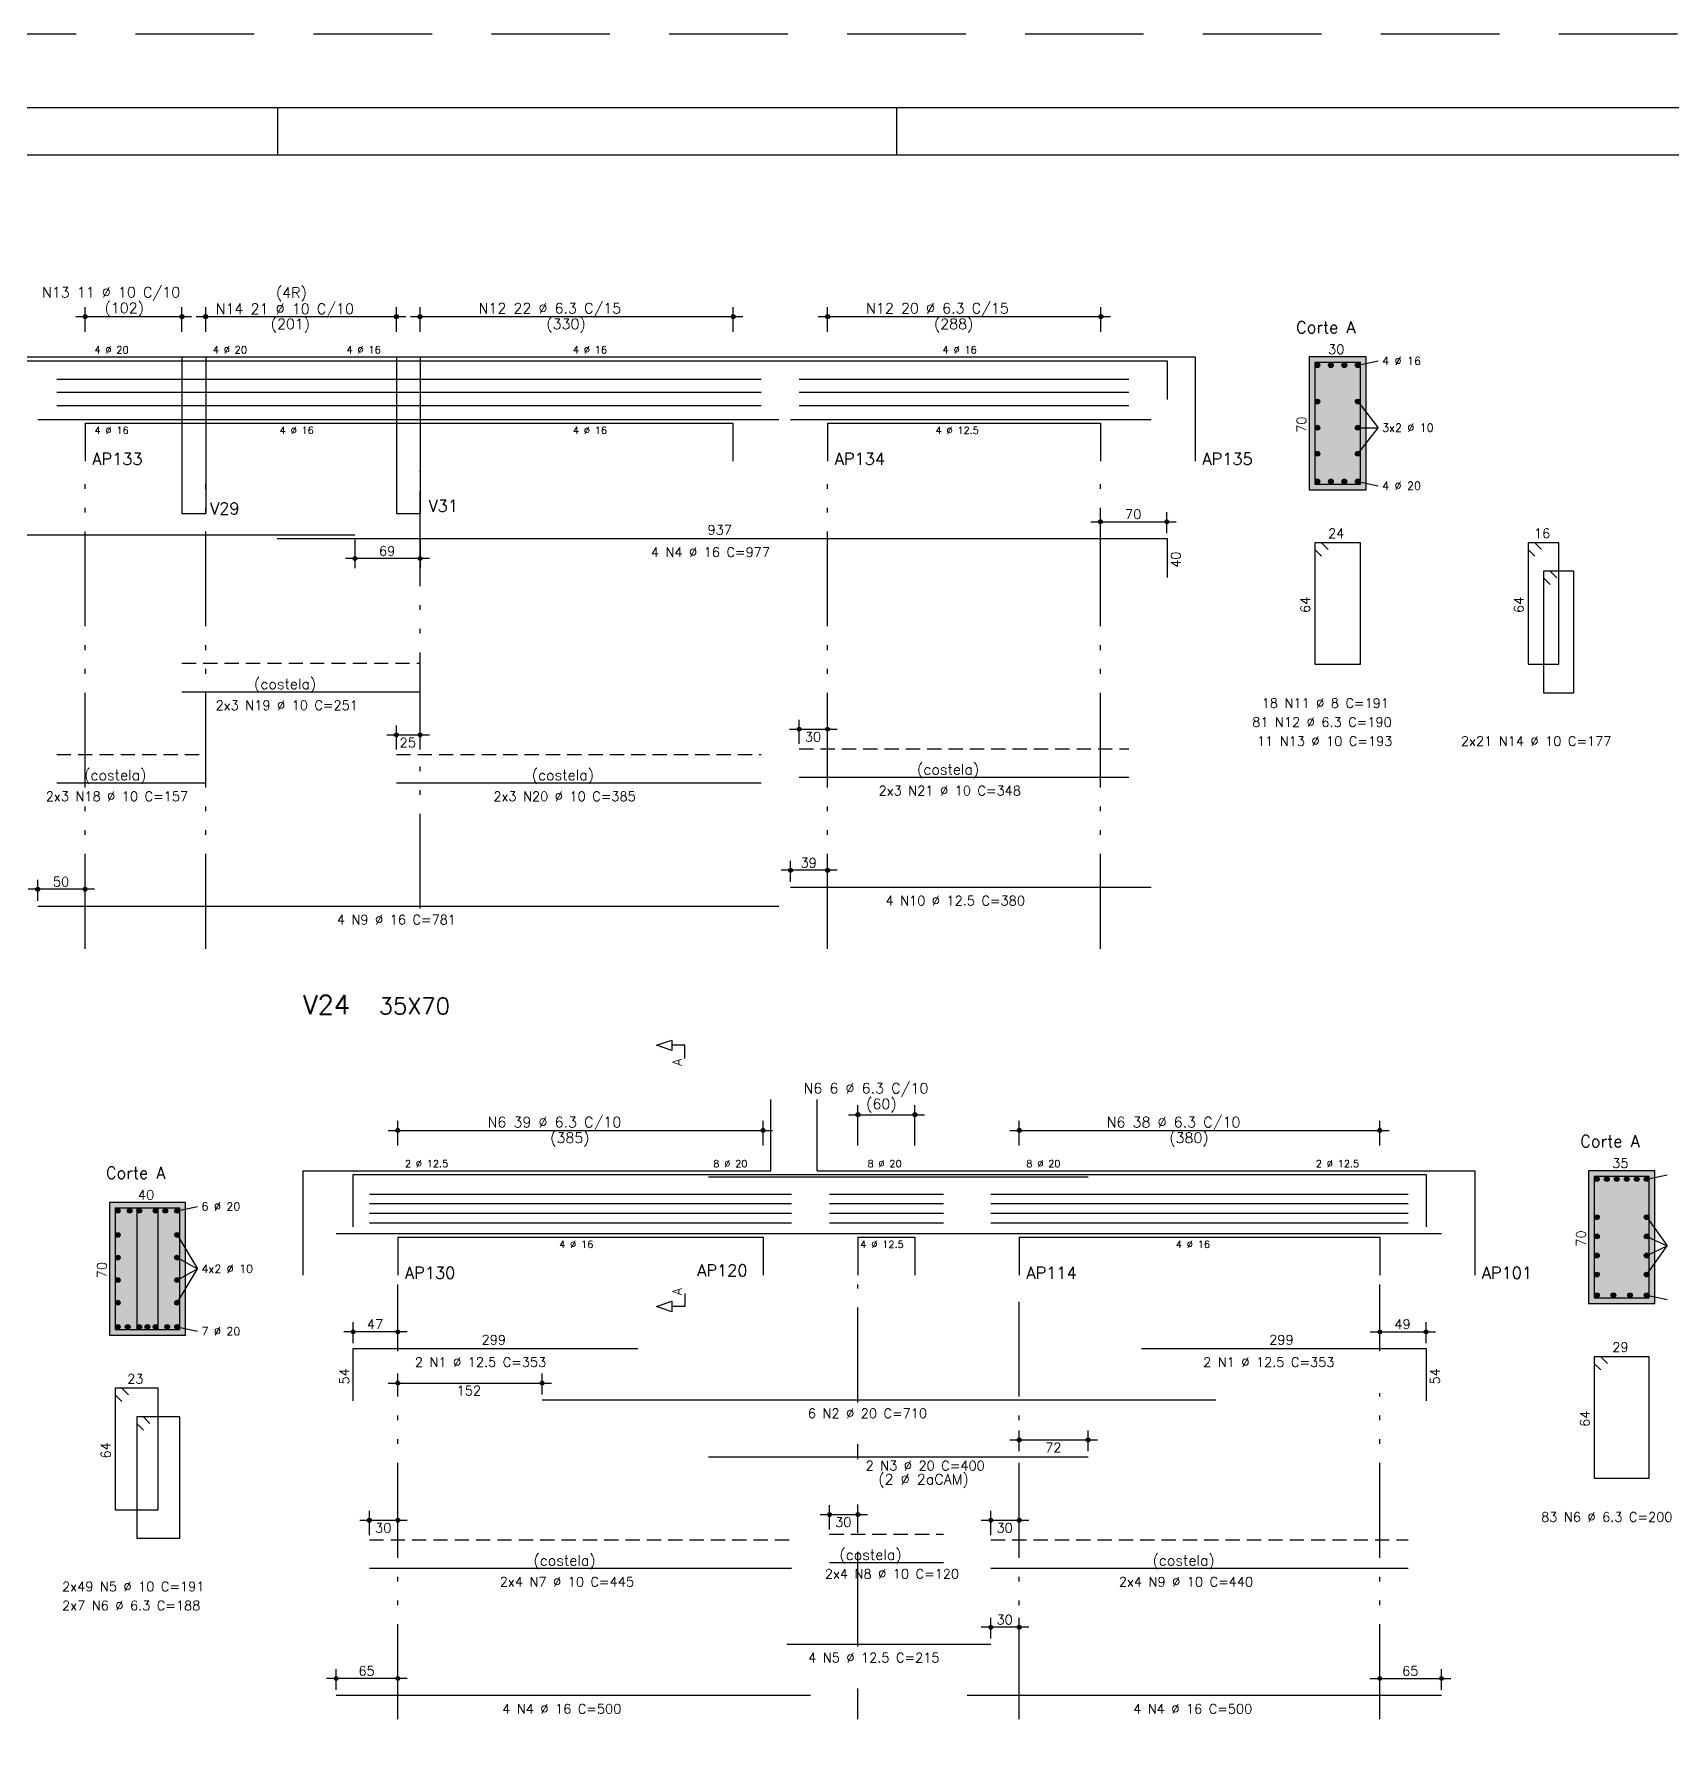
# Model space of a CAD drawing. Extents: x -2.3 to 85.7, y -1.9 to 60.6.
# Drawn here: x 28.58 to 63.1, y 24.45 to 60.6 of the extents above; entities that cross this region are included whole.
import ezdxf

# ---------------------------------------------------------------- set-up
doc = ezdxf.new("R2010")
doc.units = 0
doc.header["$MEASUREMENT"] = 0
for name, pattern in [('ESTILO_TQS_0001', [0.45, 0.3, -0.15]), ('ESTILO_TQS_0004', [3.3, 2, -0.4, 0.05, -0.4, 0.05, -0.4]), ('HIDDEN', [0.375, 0.25, -0.125])]:
    doc.linetypes.add(name, pattern=pattern)
doc.layers.get('0').update_dxf_attribs({"linetype": 'CONTINUOUS'})
doc.layers.get('Defpoints').update_dxf_attribs({"linetype": 'CONTINUOUS'})
for name, color, linetype in [('ARQ_FOLHA', 7, 'CONTINUOUS'), ('PENA_01', 1, 'CONTINUOUS'), ('PENA_02', 2, 'CONTINUOUS'), ('PENA_03', 3, 'CONTINUOUS'), ('PENA_04', 4, 'CONTINUOUS'), ('PENA_05', 5, 'CONTINUOUS'), ('PENA_06', 6, 'CONTINUOUS'), ('PENA_10', 253, 'CONTINUOUS')]:
    doc.layers.add(name, color=color, linetype=linetype)
doc.styles.get("Standard").update_dxf_attribs({"font": 'ROMANS.SHX'})

# ---------------------------------------------------------------- blocks, each defined once
blk = doc.blocks.new('FOLHA A1 - 841 X 594')
at = {"layer": 'ARQ_FOLHA', "color": 1}
for p, q in [((-500.5, 584), (-500.5, 594)), ((-370, 584), (-370, 594))]:
    blk.add_line(p, q, dxfattribs=at)
for points in [[(-841, 0), (0, 0), (0, 594), (-841, 594)], [(-816, 10), (-10, 10), (-10, 584), (-816, 584)]]:
    blk.add_lwpolyline(points, close=True, dxfattribs=at)
at = {"layer": 'Defpoints', "color": 8, "linetype": 'HIDDEN', "ltscale": 100}
blk.add_lwpolyline([(-860.5, 609.5), (-860.5, -15.5), (19.5, -15.5), (19.5, 609.5)], close=True, dxfattribs=at)
blk = doc.blocks.new('*U23')
blk.add_blockref('FOLHA A1 - 841 X 594', (0, 0))

msp = doc.modelspace()

# ---------------------------------------------------------------- linework, layer by layer
at = {"layer": 'PENA_01', "linetype": 'Continuous'}
for p, q in [((29.456, 54.643), (31.896, 54.643)), ((29.656, 54.323), (29.656, 54.843)), ((31.696, 54.323), (31.696, 54.843)), ((31.996, 54.643), (36.416, 54.643)), ((32.196, 54.323), (32.196, 54.843)), ((36.216, 54.323), (36.216, 54.843)), ((36.516, 54.643), (43.516, 54.643)), ((36.716, 54.323), (36.716, 54.843)), ((43.316, 54.323), (43.316, 54.843)), ((45.106, 54.643), (51.266, 54.643)), ((45.306, 54.323), (45.306, 54.843)), ((51.066, 54.323), (51.066, 54.843)), ((31.696, 53.793), (31.696, 52.393)), ((31.696, 53.793), (32.196, 53.793)), ((32.196, 53.793), (32.196, 52.393)), ((36.216, 53.793), (36.216, 52.393)), ((36.216, 53.793), (36.716, 53.793)), ((36.716, 53.793), (36.716, 52.393)), ((56.481, 53.618), (56.911, 53.708)), ((56.481, 52.851), (56.911, 52.301)), ((31.696, 52.393), (32.196, 52.393)), ((36.216, 52.393), (36.716, 52.393)), ((56.481, 51.752), (56.911, 52.301)), ((56.481, 52.301), (56.911, 52.301)), ((56.481, 51.168), (56.911, 51.078)), ((50.856, 50.318), (52.656, 50.318)), ((36.916, 49.541), (35.142, 49.541)), ((44.506, 45.943), (45.506, 45.943)), ((36.016, 45.823), (36.916, 45.823)), ((45.506, 42.968), (44.326, 42.968)), ((29.856, 42.568), (28.456, 42.568)), ((45.946, 37.163), (45.946, 38.016)), ((47.146, 37.163), (47.146, 38.016)), ((36.246, 37.163), (36.246, 37.683)), ((43.946, 37.163), (43.946, 37.683)), ((45.746, 37.816), (47.346, 37.816)), ((49.346, 37.163), (49.346, 37.683)), ((56.946, 37.163), (56.946, 37.683)), ((36.046, 37.483), (44.146, 37.483)), ((49.146, 37.483), (57.146, 37.483)), ((62.571, 36.458), (63.001, 36.548)), ((31.594, 35.791), (32.024, 35.881)), ((62.571, 35.653), (63.001, 35.049)), ((31.594, 35.281), (32.024, 34.566)), ((62.571, 35.25), (63.001, 35.049)), ((31.594, 34.804), (32.024, 34.566)), ((62.571, 34.444), (63.001, 35.049)), ((62.571, 34.847), (63.001, 35.049)), ((31.594, 33.852), (32.024, 34.566)), ((31.594, 34.328), (32.024, 34.566)), ((62.571, 34.008), (63.001, 33.918)), ((31.594, 33.341), (32.024, 33.251)), ((36.446, 33.238), (35.106, 33.238)), ((56.746, 33.238), (58.121, 33.238)), ((36.046, 32.158), (39.488, 32.158)), ((49.146, 30.958), (50.996, 30.958)), ((45.146, 29.383), (46.146, 29.383)), ((35.446, 29.263), (36.446, 29.263)), ((48.546, 29.263), (49.546, 29.263)), ((49.546, 27.008), (48.546, 27.008)), ((36.446, 25.928), (34.746, 25.928)), ((56.746, 25.928), (58.446, 25.928))]:
    msp.add_line(p, q, dxfattribs=at)
at = {"layer": 'PENA_01', "linetype": 'ESTILO_TQS_0004'}
for p, q in [((29.656, 41.313), (29.656, 51.393)), ((32.196, 41.313), (32.196, 51.393)), ((36.716, 42.16), (36.716, 51.393)), ((45.306, 41.313), (45.306, 51.393)), ((51.056, 41.313), (51.056, 51.393)), ((36.246, 32.83), (36.246, 34.233)), ((45.946, 31.75), (45.946, 34.233)), ((49.346, 25.073), (49.346, 34.233)), ((56.946, 32.83), (56.946, 34.233)), ((36.246, 25.073), (36.246, 31.946)), ((56.946, 25.073), (56.946, 31.946)), ((45.946, 30.55), (45.946, 30.866)), ((45.946, 26.6), (45.946, 29.666)), ((45.946, 25.073), (45.946, 25.716))]:
    msp.add_line(p, q, dxfattribs=at)
at = {"layer": 'PENA_02', "linetype": 'Continuous'}
for centre, radius in [((29.656, 54.643), 0.0416), ((29.656, 54.643), 0.0208), ((31.696, 54.643), 0.0416), ((31.696, 54.643), 0.0208), ((32.196, 54.643), 0.0416), ((32.196, 54.643), 0.0208), ((36.216, 54.643), 0.0416), ((36.216, 54.643), 0.0208), ((36.716, 54.643), 0.0416), ((36.716, 54.643), 0.0208), ((43.316, 54.643), 0.0416), ((43.316, 54.643), 0.0208), ((45.306, 54.643), 0.0416), ((45.306, 54.643), 0.0208), ((51.066, 54.643), 0.0416), ((51.066, 54.643), 0.0208), ((51.056, 50.318), 0.04), ((51.056, 50.318), 0.02), ((52.456, 50.318), 0.04), ((52.456, 50.318), 0.02), ((35.342, 49.541), 0.04), ((35.342, 49.541), 0.02), ((36.716, 49.541), 0.04), ((36.716, 49.541), 0.02), ((44.706, 45.943), 0.04), ((44.706, 45.943), 0.02), ((45.306, 45.943), 0.04), ((45.306, 45.943), 0.02), ((36.216, 45.823), 0.04), ((36.216, 45.823), 0.02), ((36.716, 45.823), 0.04), ((36.716, 45.823), 0.02), ((44.526, 42.968), 0.04), ((44.526, 42.968), 0.02), ((45.306, 42.968), 0.04), ((45.306, 42.968), 0.02), ((28.656, 42.568), 0.04), ((28.656, 42.568), 0.02), ((29.656, 42.568), 0.04), ((29.656, 42.568), 0.02), ((45.946, 37.816), 0.0416), ((45.946, 37.816), 0.0208), ((47.146, 37.816), 0.0416), ((47.146, 37.816), 0.0208), ((36.246, 37.483), 0.0416), ((36.246, 37.483), 0.0208), ((43.946, 37.483), 0.0416), ((43.946, 37.483), 0.0208), ((49.346, 37.483), 0.0416), ((49.346, 37.483), 0.0208), ((56.946, 37.483), 0.0416), ((56.946, 37.483), 0.0208), ((35.306, 33.238), 0.04), ((35.306, 33.238), 0.02), ((36.246, 33.238), 0.04), ((36.246, 33.238), 0.02), ((56.946, 33.238), 0.04), ((56.946, 33.238), 0.02), ((57.921, 33.238), 0.04), ((57.921, 33.238), 0.02), ((36.246, 32.158), 0.04), ((36.246, 32.158), 0.02), ((39.288, 32.158), 0.04), ((39.288, 32.158), 0.02), ((49.346, 30.958), 0.04), ((49.346, 30.958), 0.02), ((50.796, 30.958), 0.04), ((50.796, 30.958), 0.02), ((35.646, 29.263), 0.04), ((35.646, 29.263), 0.02), ((36.246, 29.263), 0.04), ((36.246, 29.263), 0.02), ((45.346, 29.383), 0.04), ((45.346, 29.383), 0.02), ((45.946, 29.383), 0.04), ((45.946, 29.383), 0.02), ((48.746, 29.263), 0.04), ((48.746, 29.263), 0.02), ((49.346, 29.263), 0.04), ((49.346, 29.263), 0.02), ((48.746, 27.008), 0.04), ((48.746, 27.008), 0.02), ((49.346, 27.008), 0.04), ((49.346, 27.008), 0.02), ((34.946, 25.928), 0.04), ((34.946, 25.928), 0.02), ((36.246, 25.928), 0.04), ((36.246, 25.928), 0.02), ((56.946, 25.928), 0.04), ((56.946, 25.928), 0.02), ((58.246, 25.928), 0.04), ((58.246, 25.928), 0.02)]:
    msp.add_circle(centre, radius, dxfattribs=at)
at = {"layer": 'PENA_03', "linetype": 'Continuous'}
for p, q in [((27.656, 53.793), (29.656, 53.793)), ((29.656, 53.793), (31.696, 53.793)), ((31.696, 53.793), (31.696, 52.393)), ((31.696, 53.793), (31.696, 50.493)), ((31.696, 53.793), (32.196, 53.793)), ((32.196, 53.793), (36.216, 53.793)), ((32.196, 53.793), (32.196, 50.493)), ((36.216, 53.793), (36.216, 52.393)), ((36.216, 53.793), (36.216, 50.493)), ((36.216, 53.793), (36.716, 53.793)), ((36.716, 53.793), (43.306, 53.793)), ((36.716, 53.793), (36.716, 50.493)), ((43.306, 53.793), (45.306, 53.793)), ((45.306, 53.793), (51.056, 53.793)), ((51.056, 53.793), (53.056, 53.793)), ((53.056, 53.793), (53.056, 52.393)), ((56.656, 53.793), (55.456, 53.793)), ((55.456, 53.793), (55.456, 50.993)), ((56.656, 50.993), (56.656, 53.793)), ((29.656, 52.393), (31.696, 52.393)), ((29.656, 52.393), (29.656, 51.593)), ((32.196, 52.393), (36.216, 52.393)), ((36.716, 52.393), (43.306, 52.393)), ((43.306, 52.393), (43.306, 51.593)), ((45.306, 52.393), (51.056, 52.393)), ((45.306, 52.393), (45.306, 51.593)), ((51.056, 52.393), (51.056, 51.593)), ((53.056, 52.393), (53.056, 51.593)), ((55.456, 50.993), (56.656, 50.993)), ((31.696, 50.493), (32.196, 50.493)), ((36.216, 50.493), (36.716, 50.493)), ((51.056, 50.078), (51.056, 50.518)), ((52.456, 50.078), (52.456, 50.518)), ((35.342, 49.958), (35.342, 49.341)), ((36.716, 49.958), (36.716, 49.341)), ((36.216, 45.513), (36.216, 46.023)), ((36.716, 45.513), (36.716, 46.023)), ((44.706, 45.633), (44.706, 46.143)), ((45.306, 45.633), (45.306, 46.143)), ((44.526, 42.728), (44.526, 43.168)), ((45.306, 42.728), (45.306, 43.168)), ((28.656, 42.328), (28.656, 42.768)), ((29.656, 42.328), (29.656, 42.768)), ((44.106, 36.633), (44.106, 38.133)), ((45.086, 36.633), (45.086, 38.133)), ((34.246, 36.633), (34.246, 35.233)), ((34.246, 36.633), (36.246, 36.633)), ((36.246, 36.633), (43.946, 36.633)), ((43.946, 36.633), (44.106, 36.633)), ((45.086, 36.633), (45.946, 36.633)), ((45.946, 36.633), (47.146, 36.633)), ((47.146, 36.633), (49.346, 36.633)), ((49.346, 36.633), (56.946, 36.633)), ((56.946, 36.633), (58.946, 36.633)), ((58.946, 36.633), (58.946, 35.233)), ((62.746, 36.633), (61.346, 36.633)), ((61.346, 36.633), (61.346, 33.833)), ((62.746, 33.833), (62.746, 36.633)), ((31.769, 35.966), (30.169, 35.966)), ((30.169, 35.966), (30.169, 33.166)), ((31.769, 33.166), (31.769, 35.966)), ((34.246, 35.233), (34.246, 34.433)), ((36.246, 35.233), (43.946, 35.233)), ((36.246, 35.233), (36.246, 34.433)), ((43.946, 35.233), (43.946, 34.433)), ((45.946, 35.233), (47.146, 35.233)), ((45.946, 35.233), (45.946, 34.433)), ((47.146, 35.233), (47.146, 34.433)), ((49.346, 35.233), (56.946, 35.233)), ((49.346, 35.233), (49.346, 34.433)), ((56.946, 35.233), (56.946, 34.433)), ((58.946, 35.233), (58.946, 34.433)), ((61.346, 33.833), (62.746, 33.833)), ((35.306, 32.998), (35.306, 33.438)), ((36.246, 32.998), (36.246, 33.438)), ((56.946, 32.998), (56.946, 33.438)), ((57.921, 32.998), (57.921, 33.438)), ((30.169, 33.166), (31.769, 33.166)), ((36.246, 31.918), (36.246, 32.358)), ((39.288, 31.918), (39.288, 32.358)), ((49.346, 30.718), (49.346, 31.158)), ((50.796, 30.718), (50.796, 31.158)), ((35.646, 28.953), (35.646, 29.463)), ((36.246, 28.953), (36.246, 29.463)), ((45.346, 29.073), (45.346, 29.583)), ((45.946, 29.073), (45.946, 29.583)), ((48.746, 28.953), (48.746, 29.463)), ((49.346, 28.953), (49.346, 29.463)), ((48.746, 26.768), (48.746, 27.208)), ((49.346, 26.768), (49.346, 27.208)), ((34.946, 25.688), (34.946, 26.128)), ((36.246, 25.688), (36.246, 26.128)), ((56.946, 25.688), (56.946, 26.128)), ((58.246, 25.688), (58.246, 26.128))]:
    msp.add_line(p, q, dxfattribs=at)
for points in [[(42.296, 39.003), (42.296, 39.279), (42.019, 39.279), (42.019, 39.169), (41.696, 39.279), (42.019, 39.39), (42.019, 39.279)], [(42.296, 34.048), (42.296, 33.771), (42.019, 33.771), (42.019, 33.66), (41.696, 33.771), (42.019, 33.881), (42.019, 33.771)]]:
    msp.add_lwpolyline(points, dxfattribs=at)
for centre in [(55.631, 53.618), (55.914, 53.618), (56.198, 53.618), (56.481, 53.618), (55.631, 52.851), (56.481, 52.851), (55.631, 52.301), (56.481, 52.301), (55.631, 51.752), (56.481, 51.752), (55.631, 51.168), (55.914, 51.168), (56.198, 51.168), (56.481, 51.168), (61.521, 36.458), (61.731, 36.458), (61.941, 36.458), (62.151, 36.458), (62.361, 36.458), (62.571, 36.458), (30.344, 35.791), (30.594, 35.791), (30.797, 35.791), (31.141, 35.791), (31.344, 35.791), (31.594, 35.791), (61.521, 35.653), (62.571, 35.653), (30.344, 35.281), (31.594, 35.281), (61.521, 35.25), (62.571, 35.25), (30.344, 34.804), (31.594, 34.804), (61.521, 34.847), (62.571, 34.847), (30.344, 34.328), (31.594, 34.328), (61.521, 34.444), (62.571, 34.444), (61.521, 34.008), (61.871, 34.008), (62.221, 34.008), (62.571, 34.008), (30.344, 33.852), (31.594, 33.852), (30.344, 33.341), (30.552, 33.341), (30.797, 33.341), (30.969, 33.341), (31.141, 33.341), (31.386, 33.341), (31.594, 33.341)]:
    msp.add_circle(centre, 0.05, dxfattribs=at)
for points in [[(55.681, 53.618), (55.606, 53.661), (55.584, 53.635)], [(55.681, 53.618), (55.584, 53.635), (55.584, 53.601)], [(55.681, 53.618), (55.584, 53.601), (55.606, 53.575)], [(55.681, 53.618), (55.64, 53.667), (55.606, 53.661)], [(55.681, 53.618), (55.606, 53.575), (55.64, 53.569)], [(55.681, 53.618), (55.669, 53.65), (55.64, 53.667)], [(55.681, 53.618), (55.64, 53.569), (55.669, 53.586)], [(55.681, 53.618), (55.669, 53.586), (55.681, 53.618)], [(55.964, 53.618), (55.889, 53.661), (55.867, 53.635)], [(55.964, 53.618), (55.867, 53.635), (55.867, 53.601)], [(55.964, 53.618), (55.867, 53.601), (55.889, 53.575)], [(55.964, 53.618), (55.923, 53.667), (55.889, 53.661)], [(55.964, 53.618), (55.889, 53.575), (55.923, 53.569)], [(55.964, 53.618), (55.953, 53.65), (55.923, 53.667)], [(55.964, 53.618), (55.923, 53.569), (55.953, 53.586)], [(55.964, 53.618), (55.953, 53.586), (55.964, 53.618)], [(56.248, 53.618), (56.173, 53.661), (56.151, 53.635)], [(56.248, 53.618), (56.151, 53.635), (56.151, 53.601)], [(56.248, 53.618), (56.151, 53.601), (56.173, 53.575)], [(56.248, 53.618), (56.206, 53.667), (56.173, 53.661)], [(56.248, 53.618), (56.173, 53.575), (56.206, 53.569)], [(56.248, 53.618), (56.236, 53.65), (56.206, 53.667)], [(56.248, 53.618), (56.206, 53.569), (56.236, 53.586)], [(56.248, 53.618), (56.236, 53.586), (56.248, 53.618)], [(56.531, 53.618), (56.456, 53.661), (56.434, 53.635)], [(56.531, 53.618), (56.434, 53.635), (56.434, 53.601)], [(56.531, 53.618), (56.434, 53.601), (56.456, 53.575)], [(56.531, 53.618), (56.49, 53.667), (56.456, 53.661)], [(56.531, 53.618), (56.456, 53.575), (56.49, 53.569)], [(56.531, 53.618), (56.519, 53.65), (56.49, 53.667)], [(56.531, 53.618), (56.49, 53.569), (56.519, 53.586)], [(56.531, 53.618), (56.519, 53.586), (56.531, 53.618)], [(55.681, 52.851), (55.606, 52.894), (55.584, 52.868)], [(55.681, 52.851), (55.584, 52.868), (55.584, 52.833)], [(55.681, 52.851), (55.584, 52.833), (55.606, 52.807)], [(55.681, 52.851), (55.64, 52.9), (55.606, 52.894)], [(55.681, 52.851), (55.606, 52.807), (55.64, 52.801)], [(55.681, 52.851), (55.669, 52.883), (55.64, 52.9)], [(55.681, 52.851), (55.64, 52.801), (55.669, 52.818)], [(55.681, 52.851), (55.669, 52.818), (55.681, 52.851)], [(56.531, 52.851), (56.456, 52.894), (56.434, 52.868)], [(56.531, 52.851), (56.434, 52.868), (56.434, 52.833)], [(56.531, 52.851), (56.434, 52.833), (56.456, 52.807)], [(56.531, 52.851), (56.49, 52.9), (56.456, 52.894)], [(56.531, 52.851), (56.456, 52.807), (56.49, 52.801)], [(56.531, 52.851), (56.519, 52.883), (56.49, 52.9)], [(56.531, 52.851), (56.49, 52.801), (56.519, 52.818)], [(56.531, 52.851), (56.519, 52.818), (56.531, 52.851)], [(55.681, 52.301), (55.606, 52.344), (55.584, 52.318)], [(55.681, 52.301), (55.584, 52.318), (55.584, 52.284)], [(55.681, 52.301), (55.584, 52.284), (55.606, 52.258)], [(55.681, 52.301), (55.64, 52.35), (55.606, 52.344)], [(55.681, 52.301), (55.606, 52.258), (55.64, 52.252)], [(55.681, 52.301), (55.669, 52.333), (55.64, 52.35)], [(55.681, 52.301), (55.64, 52.252), (55.669, 52.269)], [(55.681, 52.301), (55.669, 52.269), (55.681, 52.301)], [(56.531, 52.301), (56.456, 52.344), (56.434, 52.318)], [(56.531, 52.301), (56.434, 52.318), (56.434, 52.284)], [(56.531, 52.301), (56.434, 52.284), (56.456, 52.258)], [(56.531, 52.301), (56.49, 52.35), (56.456, 52.344)], [(56.531, 52.301), (56.456, 52.258), (56.49, 52.252)], [(56.531, 52.301), (56.519, 52.333), (56.49, 52.35)], [(56.531, 52.301), (56.49, 52.252), (56.519, 52.269)], [(56.531, 52.301), (56.519, 52.269), (56.531, 52.301)], [(55.681, 51.752), (55.606, 51.795), (55.584, 51.769)], [(55.681, 51.752), (55.584, 51.769), (55.584, 51.735)], [(55.681, 51.752), (55.584, 51.735), (55.606, 51.708)], [(55.681, 51.752), (55.64, 51.801), (55.606, 51.795)], [(55.681, 51.752), (55.606, 51.708), (55.64, 51.703)], [(55.681, 51.752), (55.669, 51.784), (55.64, 51.801)], [(55.681, 51.752), (55.64, 51.703), (55.669, 51.72)], [(55.681, 51.752), (55.669, 51.72), (55.681, 51.752)], [(56.531, 51.752), (56.456, 51.795), (56.434, 51.769)], [(56.531, 51.752), (56.434, 51.769), (56.434, 51.735)], [(56.531, 51.752), (56.434, 51.735), (56.456, 51.708)], [(56.531, 51.752), (56.49, 51.801), (56.456, 51.795)], [(56.531, 51.752), (56.456, 51.708), (56.49, 51.703)], [(56.531, 51.752), (56.519, 51.784), (56.49, 51.801)], [(56.531, 51.752), (56.49, 51.703), (56.519, 51.72)], [(56.531, 51.752), (56.519, 51.72), (56.531, 51.752)], [(55.681, 51.168), (55.606, 51.211), (55.584, 51.185)], [(55.681, 51.168), (55.584, 51.185), (55.584, 51.151)], [(55.681, 51.168), (55.584, 51.151), (55.606, 51.125)], [(55.681, 51.168), (55.64, 51.217), (55.606, 51.211)], [(55.681, 51.168), (55.606, 51.125), (55.64, 51.119)], [(55.681, 51.168), (55.669, 51.2), (55.64, 51.217)], [(55.681, 51.168), (55.64, 51.119), (55.669, 51.136)], [(55.681, 51.168), (55.669, 51.136), (55.681, 51.168)], [(55.964, 51.168), (55.889, 51.211), (55.867, 51.185)], [(55.964, 51.168), (55.867, 51.185), (55.867, 51.151)], [(55.964, 51.168), (55.867, 51.151), (55.889, 51.125)], [(55.964, 51.168), (55.923, 51.217), (55.889, 51.211)], [(55.964, 51.168), (55.889, 51.125), (55.923, 51.119)], [(55.964, 51.168), (55.953, 51.2), (55.923, 51.217)], [(55.964, 51.168), (55.923, 51.119), (55.953, 51.136)], [(55.964, 51.168), (55.953, 51.136), (55.964, 51.168)], [(56.248, 51.168), (56.173, 51.211), (56.151, 51.185)], [(56.248, 51.168), (56.151, 51.185), (56.151, 51.151)], [(56.248, 51.168), (56.151, 51.151), (56.173, 51.125)], [(56.248, 51.168), (56.206, 51.217), (56.173, 51.211)], [(56.248, 51.168), (56.173, 51.125), (56.206, 51.119)], [(56.248, 51.168), (56.236, 51.2), (56.206, 51.217)], [(56.248, 51.168), (56.206, 51.119), (56.236, 51.136)], [(56.248, 51.168), (56.236, 51.136), (56.248, 51.168)], [(56.531, 51.168), (56.456, 51.211), (56.434, 51.185)], [(56.531, 51.168), (56.434, 51.185), (56.434, 51.151)], [(56.531, 51.168), (56.434, 51.151), (56.456, 51.125)], [(56.531, 51.168), (56.49, 51.217), (56.456, 51.211)], [(56.531, 51.168), (56.456, 51.125), (56.49, 51.119)], [(56.531, 51.168), (56.519, 51.2), (56.49, 51.217)], [(56.531, 51.168), (56.49, 51.119), (56.519, 51.136)], [(56.531, 51.168), (56.519, 51.136), (56.531, 51.168)], [(61.571, 36.458), (61.496, 36.501), (61.474, 36.475)], [(61.571, 36.458), (61.474, 36.475), (61.474, 36.44)], [(61.571, 36.458), (61.474, 36.44), (61.496, 36.414)], [(61.571, 36.458), (61.53, 36.507), (61.496, 36.501)], [(61.571, 36.458), (61.496, 36.414), (61.53, 36.408)], [(61.571, 36.458), (61.56, 36.49), (61.53, 36.507)], [(61.571, 36.458), (61.53, 36.408), (61.56, 36.425)], [(61.571, 36.458), (61.56, 36.425), (61.571, 36.458)], [(61.781, 36.458), (61.706, 36.501), (61.684, 36.475)], [(61.781, 36.458), (61.684, 36.475), (61.684, 36.44)], [(61.781, 36.458), (61.684, 36.44), (61.706, 36.414)], [(61.781, 36.458), (61.74, 36.507), (61.706, 36.501)], [(61.781, 36.458), (61.706, 36.414), (61.74, 36.408)], [(61.781, 36.458), (61.77, 36.49), (61.74, 36.507)], [(61.781, 36.458), (61.74, 36.408), (61.77, 36.425)], [(61.781, 36.458), (61.77, 36.425), (61.781, 36.458)], [(61.991, 36.458), (61.916, 36.501), (61.894, 36.475)], [(61.991, 36.458), (61.894, 36.475), (61.894, 36.44)], [(61.991, 36.458), (61.894, 36.44), (61.916, 36.414)], [(61.991, 36.458), (61.95, 36.507), (61.916, 36.501)], [(61.991, 36.458), (61.916, 36.414), (61.95, 36.408)], [(61.991, 36.458), (61.98, 36.49), (61.95, 36.507)], [(61.991, 36.458), (61.95, 36.408), (61.98, 36.425)], [(61.991, 36.458), (61.98, 36.425), (61.991, 36.458)], [(62.201, 36.458), (62.126, 36.501), (62.104, 36.475)], [(62.201, 36.458), (62.104, 36.475), (62.104, 36.44)], [(62.201, 36.458), (62.104, 36.44), (62.126, 36.414)], [(62.201, 36.458), (62.16, 36.507), (62.126, 36.501)], [(62.201, 36.458), (62.126, 36.414), (62.16, 36.408)], [(62.201, 36.458), (62.19, 36.49), (62.16, 36.507)], [(62.201, 36.458), (62.16, 36.408), (62.19, 36.425)], [(62.201, 36.458), (62.19, 36.425), (62.201, 36.458)], [(62.411, 36.458), (62.336, 36.501), (62.314, 36.475)], [(62.411, 36.458), (62.314, 36.475), (62.314, 36.44)], [(62.411, 36.458), (62.314, 36.44), (62.336, 36.414)], [(62.411, 36.458), (62.37, 36.507), (62.336, 36.501)], [(62.411, 36.458), (62.336, 36.414), (62.37, 36.408)], [(62.411, 36.458), (62.4, 36.49), (62.37, 36.507)], [(62.411, 36.458), (62.37, 36.408), (62.4, 36.425)], [(62.411, 36.458), (62.4, 36.425), (62.411, 36.458)], [(62.621, 36.458), (62.546, 36.501), (62.524, 36.475)], [(62.621, 36.458), (62.524, 36.475), (62.524, 36.44)], [(62.621, 36.458), (62.524, 36.44), (62.546, 36.414)], [(62.621, 36.458), (62.58, 36.507), (62.546, 36.501)], [(62.621, 36.458), (62.546, 36.414), (62.58, 36.408)], [(62.621, 36.458), (62.61, 36.49), (62.58, 36.507)], [(62.621, 36.458), (62.58, 36.408), (62.61, 36.425)], [(62.621, 36.458), (62.61, 36.425), (62.621, 36.458)], [(30.394, 35.791), (30.319, 35.835), (30.297, 35.808)], [(30.394, 35.791), (30.297, 35.808), (30.297, 35.774)], [(30.394, 35.791), (30.297, 35.774), (30.319, 35.748)], [(30.394, 35.791), (30.353, 35.841), (30.319, 35.835)], [(30.394, 35.791), (30.319, 35.748), (30.353, 35.742)], [(30.394, 35.791), (30.382, 35.823), (30.353, 35.841)], [(30.394, 35.791), (30.353, 35.742), (30.382, 35.759)], [(30.394, 35.791), (30.382, 35.759), (30.394, 35.791)], [(30.644, 35.791), (30.569, 35.835), (30.547, 35.808)], [(30.644, 35.791), (30.547, 35.808), (30.547, 35.774)], [(30.644, 35.791), (30.547, 35.774), (30.569, 35.748)], [(30.644, 35.791), (30.603, 35.841), (30.569, 35.835)], [(30.644, 35.791), (30.569, 35.748), (30.603, 35.742)], [(30.644, 35.791), (30.632, 35.823), (30.603, 35.841)], [(30.644, 35.791), (30.603, 35.742), (30.632, 35.759)], [(30.644, 35.791), (30.632, 35.759), (30.644, 35.791)], [(30.847, 35.791), (30.772, 35.835), (30.75, 35.808)], [(30.847, 35.791), (30.75, 35.808), (30.75, 35.774)], [(30.847, 35.791), (30.75, 35.774), (30.772, 35.748)], [(30.847, 35.791), (30.806, 35.841), (30.772, 35.835)], [(30.847, 35.791), (30.772, 35.748), (30.806, 35.742)], [(30.847, 35.791), (30.836, 35.823), (30.806, 35.841)], [(30.847, 35.791), (30.806, 35.742), (30.836, 35.759)], [(30.847, 35.791), (30.836, 35.759), (30.847, 35.791)], [(31.191, 35.791), (31.116, 35.835), (31.094, 35.808)], [(31.191, 35.791), (31.094, 35.808), (31.094, 35.774)], [(31.191, 35.791), (31.094, 35.774), (31.116, 35.748)], [(31.191, 35.791), (31.149, 35.841), (31.116, 35.835)], [(31.191, 35.791), (31.116, 35.748), (31.149, 35.742)], [(31.191, 35.791), (31.179, 35.823), (31.149, 35.841)], [(31.191, 35.791), (31.149, 35.742), (31.179, 35.759)], [(31.191, 35.791), (31.179, 35.759), (31.191, 35.791)], [(31.394, 35.791), (31.319, 35.835), (31.297, 35.808)], [(31.394, 35.791), (31.297, 35.808), (31.297, 35.774)], [(31.394, 35.791), (31.297, 35.774), (31.319, 35.748)], [(31.394, 35.791), (31.353, 35.841), (31.319, 35.835)], [(31.394, 35.791), (31.319, 35.748), (31.353, 35.742)], [(31.394, 35.791), (31.382, 35.823), (31.353, 35.841)], [(31.394, 35.791), (31.353, 35.742), (31.382, 35.759)], [(31.394, 35.791), (31.382, 35.759), (31.394, 35.791)], [(31.644, 35.791), (31.569, 35.835), (31.547, 35.808)], [(31.644, 35.791), (31.547, 35.808), (31.547, 35.774)], [(31.644, 35.791), (31.547, 35.774), (31.569, 35.748)], [(31.644, 35.791), (31.603, 35.841), (31.569, 35.835)], [(31.644, 35.791), (31.569, 35.748), (31.603, 35.742)], [(31.644, 35.791), (31.632, 35.823), (31.603, 35.841)], [(31.644, 35.791), (31.603, 35.742), (31.632, 35.759)], [(31.644, 35.791), (31.632, 35.759), (31.644, 35.791)], [(61.571, 35.653), (61.496, 35.696), (61.474, 35.67)], [(61.571, 35.653), (61.474, 35.67), (61.474, 35.635)], [(61.571, 35.653), (61.474, 35.635), (61.496, 35.609)], [(61.571, 35.653), (61.53, 35.702), (61.496, 35.696)], [(61.571, 35.653), (61.496, 35.609), (61.53, 35.603)], [(61.571, 35.653), (61.56, 35.685), (61.53, 35.702)], [(61.571, 35.653), (61.53, 35.603), (61.56, 35.62)], [(61.571, 35.653), (61.56, 35.62), (61.571, 35.653)], [(62.621, 35.653), (62.546, 35.696), (62.524, 35.67)], [(62.621, 35.653), (62.524, 35.67), (62.524, 35.635)], [(62.621, 35.653), (62.524, 35.635), (62.546, 35.609)], [(62.621, 35.653), (62.58, 35.702), (62.546, 35.696)], [(62.621, 35.653), (62.546, 35.609), (62.58, 35.603)], [(62.621, 35.653), (62.61, 35.685), (62.58, 35.702)], [(62.621, 35.653), (62.58, 35.603), (62.61, 35.62)], [(62.621, 35.653), (62.61, 35.62), (62.621, 35.653)], [(30.394, 35.281), (30.319, 35.324), (30.297, 35.298)], [(30.394, 35.281), (30.297, 35.298), (30.297, 35.264)], [(30.394, 35.281), (30.297, 35.264), (30.319, 35.238)], [(30.394, 35.281), (30.353, 35.33), (30.319, 35.324)], [(30.394, 35.281), (30.319, 35.238), (30.353, 35.232)], [(30.394, 35.281), (30.382, 35.313), (30.353, 35.33)], [(30.394, 35.281), (30.353, 35.232), (30.382, 35.249)], [(30.394, 35.281), (30.382, 35.249), (30.394, 35.281)], [(31.644, 35.281), (31.569, 35.324), (31.547, 35.298)], [(31.644, 35.281), (31.547, 35.298), (31.547, 35.264)], [(31.644, 35.281), (31.547, 35.264), (31.569, 35.238)], [(31.644, 35.281), (31.603, 35.33), (31.569, 35.324)], [(31.644, 35.281), (31.569, 35.238), (31.603, 35.232)], [(31.644, 35.281), (31.632, 35.313), (31.603, 35.33)], [(31.644, 35.281), (31.603, 35.232), (31.632, 35.249)], [(31.644, 35.281), (31.632, 35.249), (31.644, 35.281)], [(61.571, 35.25), (61.496, 35.293), (61.474, 35.267)], [(61.571, 35.25), (61.474, 35.267), (61.474, 35.233)], [(61.571, 35.25), (61.474, 35.233), (61.496, 35.207)], [(61.571, 35.25), (61.53, 35.299), (61.496, 35.293)], [(61.571, 35.25), (61.496, 35.207), (61.53, 35.201)], [(61.571, 35.25), (61.56, 35.282), (61.53, 35.299)], [(61.571, 35.25), (61.53, 35.201), (61.56, 35.218)], [(61.571, 35.25), (61.56, 35.218), (61.571, 35.25)], [(62.621, 35.25), (62.546, 35.293), (62.524, 35.267)], [(62.621, 35.25), (62.524, 35.267), (62.524, 35.233)], [(62.621, 35.25), (62.524, 35.233), (62.546, 35.207)], [(62.621, 35.25), (62.58, 35.299), (62.546, 35.293)], [(62.621, 35.25), (62.546, 35.207), (62.58, 35.201)], [(62.621, 35.25), (62.61, 35.282), (62.58, 35.299)], [(62.621, 35.25), (62.58, 35.201), (62.61, 35.218)], [(62.621, 35.25), (62.61, 35.218), (62.621, 35.25)], [(30.394, 34.804), (30.319, 34.848), (30.297, 34.822)], [(30.394, 34.804), (30.297, 34.822), (30.297, 34.787)], [(30.394, 34.804), (30.297, 34.787), (30.319, 34.761)], [(30.394, 34.804), (30.353, 34.854), (30.319, 34.848)], [(30.394, 34.804), (30.319, 34.761), (30.353, 34.755)], [(30.394, 34.804), (30.382, 34.837), (30.353, 34.854)], [(30.394, 34.804), (30.353, 34.755), (30.382, 34.772)], [(30.394, 34.804), (30.382, 34.772), (30.394, 34.804)], [(31.644, 34.804), (31.569, 34.848), (31.547, 34.822)], [(31.644, 34.804), (31.547, 34.822), (31.547, 34.787)], [(31.644, 34.804), (31.547, 34.787), (31.569, 34.761)], [(31.644, 34.804), (31.603, 34.854), (31.569, 34.848)], [(31.644, 34.804), (31.569, 34.761), (31.603, 34.755)], [(31.644, 34.804), (31.632, 34.837), (31.603, 34.854)], [(31.644, 34.804), (31.603, 34.755), (31.632, 34.772)], [(31.644, 34.804), (31.632, 34.772), (31.644, 34.804)], [(61.571, 34.847), (61.496, 34.89), (61.474, 34.864)], [(61.571, 34.847), (61.474, 34.864), (61.474, 34.83)], [(61.571, 34.847), (61.474, 34.83), (61.496, 34.804)], [(61.571, 34.847), (61.53, 34.896), (61.496, 34.89)], [(61.571, 34.847), (61.496, 34.804), (61.53, 34.798)], [(61.571, 34.847), (61.56, 34.879), (61.53, 34.896)], [(61.571, 34.847), (61.53, 34.798), (61.56, 34.815)], [(61.571, 34.847), (61.56, 34.815), (61.571, 34.847)], [(62.621, 34.847), (62.546, 34.89), (62.524, 34.864)], [(62.621, 34.847), (62.524, 34.864), (62.524, 34.83)], [(62.621, 34.847), (62.524, 34.83), (62.546, 34.804)], [(62.621, 34.847), (62.58, 34.896), (62.546, 34.89)], [(62.621, 34.847), (62.546, 34.804), (62.58, 34.798)], [(62.621, 34.847), (62.61, 34.879), (62.58, 34.896)], [(62.621, 34.847), (62.58, 34.798), (62.61, 34.815)], [(62.621, 34.847), (62.61, 34.815), (62.621, 34.847)], [(30.394, 34.328), (30.319, 34.371), (30.297, 34.345)], [(30.394, 34.328), (30.297, 34.345), (30.297, 34.311)], [(30.394, 34.328), (30.353, 34.377), (30.319, 34.371)], [(30.394, 34.328), (30.382, 34.36), (30.353, 34.377)], [(31.644, 34.328), (31.569, 34.371), (31.547, 34.345)], [(31.644, 34.328), (31.547, 34.345), (31.547, 34.311)], [(31.644, 34.328), (31.603, 34.377), (31.569, 34.371)], [(31.644, 34.328), (31.632, 34.36), (31.603, 34.377)], [(61.571, 34.444), (61.496, 34.488), (61.474, 34.462)], [(61.571, 34.444), (61.474, 34.462), (61.474, 34.427)], [(61.571, 34.444), (61.474, 34.427), (61.496, 34.401)], [(61.571, 34.444), (61.53, 34.494), (61.496, 34.488)], [(61.571, 34.444), (61.496, 34.401), (61.53, 34.395)], [(61.571, 34.444), (61.56, 34.477), (61.53, 34.494)], [(61.571, 34.444), (61.53, 34.395), (61.56, 34.412)], [(61.571, 34.444), (61.56, 34.412), (61.571, 34.444)], [(62.621, 34.444), (62.546, 34.488), (62.524, 34.462)], [(62.621, 34.444), (62.524, 34.462), (62.524, 34.427)], [(62.621, 34.444), (62.524, 34.427), (62.546, 34.401)], [(62.621, 34.444), (62.58, 34.494), (62.546, 34.488)], [(62.621, 34.444), (62.546, 34.401), (62.58, 34.395)], [(62.621, 34.444), (62.61, 34.477), (62.58, 34.494)], [(62.621, 34.444), (62.58, 34.395), (62.61, 34.412)], [(62.621, 34.444), (62.61, 34.412), (62.621, 34.444)], [(30.394, 34.328), (30.297, 34.311), (30.319, 34.285)], [(30.394, 34.328), (30.319, 34.285), (30.353, 34.279)], [(30.394, 34.328), (30.353, 34.279), (30.382, 34.296)], [(30.394, 34.328), (30.382, 34.296), (30.394, 34.328)], [(31.644, 34.328), (31.547, 34.311), (31.569, 34.285)], [(31.644, 34.328), (31.569, 34.285), (31.603, 34.279)], [(31.644, 34.328), (31.603, 34.279), (31.632, 34.296)], [(31.644, 34.328), (31.632, 34.296), (31.644, 34.328)], [(61.571, 34.008), (61.496, 34.051), (61.474, 34.025)], [(61.571, 34.008), (61.474, 34.025), (61.474, 33.99)], [(61.571, 34.008), (61.474, 33.99), (61.496, 33.964)], [(61.571, 34.008), (61.53, 34.057), (61.496, 34.051)], [(61.571, 34.008), (61.496, 33.964), (61.53, 33.958)], [(61.571, 34.008), (61.56, 34.04), (61.53, 34.057)], [(61.571, 34.008), (61.53, 33.958), (61.56, 33.975)], [(61.571, 34.008), (61.56, 33.975), (61.571, 34.008)], [(61.921, 34.008), (61.846, 34.051), (61.824, 34.025)], [(61.921, 34.008), (61.824, 34.025), (61.824, 33.99)], [(61.921, 34.008), (61.824, 33.99), (61.846, 33.964)], [(61.921, 34.008), (61.88, 34.057), (61.846, 34.051)], [(61.921, 34.008), (61.846, 33.964), (61.88, 33.958)], [(61.921, 34.008), (61.91, 34.04), (61.88, 34.057)], [(61.921, 34.008), (61.88, 33.958), (61.91, 33.975)], [(61.921, 34.008), (61.91, 33.975), (61.921, 34.008)], [(62.271, 34.008), (62.196, 34.051), (62.174, 34.025)], [(62.271, 34.008), (62.174, 34.025), (62.174, 33.99)], [(62.271, 34.008), (62.174, 33.99), (62.196, 33.964)], [(62.271, 34.008), (62.23, 34.057), (62.196, 34.051)], [(62.271, 34.008), (62.196, 33.964), (62.23, 33.958)], [(62.271, 34.008), (62.26, 34.04), (62.23, 34.057)], [(62.271, 34.008), (62.23, 33.958), (62.26, 33.975)], [(62.271, 34.008), (62.26, 33.975), (62.271, 34.008)], [(62.621, 34.008), (62.546, 34.051), (62.524, 34.025)], [(62.621, 34.008), (62.524, 34.025), (62.524, 33.99)], [(62.621, 34.008), (62.524, 33.99), (62.546, 33.964)], [(62.621, 34.008), (62.58, 34.057), (62.546, 34.051)], [(62.621, 34.008), (62.546, 33.964), (62.58, 33.958)], [(62.621, 34.008), (62.61, 34.04), (62.58, 34.057)], [(62.621, 34.008), (62.58, 33.958), (62.61, 33.975)], [(62.621, 34.008), (62.61, 33.975), (62.621, 34.008)], [(30.394, 33.852), (30.319, 33.895), (30.297, 33.869)], [(30.394, 33.852), (30.297, 33.869), (30.297, 33.835)], [(30.394, 33.852), (30.297, 33.835), (30.319, 33.809)], [(30.394, 33.852), (30.353, 33.901), (30.319, 33.895)], [(30.394, 33.852), (30.319, 33.809), (30.353, 33.803)], [(30.394, 33.852), (30.382, 33.884), (30.353, 33.901)], [(30.394, 33.852), (30.353, 33.803), (30.382, 33.82)], [(30.394, 33.852), (30.382, 33.82), (30.394, 33.852)], [(31.644, 33.852), (31.569, 33.895), (31.547, 33.869)], [(31.644, 33.852), (31.547, 33.869), (31.547, 33.835)], [(31.644, 33.852), (31.547, 33.835), (31.569, 33.809)], [(31.644, 33.852), (31.603, 33.901), (31.569, 33.895)], [(31.644, 33.852), (31.569, 33.809), (31.603, 33.803)], [(31.644, 33.852), (31.632, 33.884), (31.603, 33.901)], [(31.644, 33.852), (31.603, 33.803), (31.632, 33.82)], [(31.644, 33.852), (31.632, 33.82), (31.644, 33.852)], [(30.394, 33.341), (30.319, 33.385), (30.297, 33.358)], [(30.394, 33.341), (30.297, 33.358), (30.297, 33.324)], [(30.394, 33.341), (30.297, 33.324), (30.319, 33.298)], [(30.394, 33.341), (30.353, 33.391), (30.319, 33.385)], [(30.394, 33.341), (30.319, 33.298), (30.353, 33.292)], [(30.394, 33.341), (30.382, 33.373), (30.353, 33.391)], [(30.394, 33.341), (30.353, 33.292), (30.382, 33.309)], [(30.394, 33.341), (30.382, 33.309), (30.394, 33.341)], [(30.602, 33.341), (30.527, 33.385), (30.505, 33.358)], [(30.602, 33.341), (30.505, 33.358), (30.505, 33.324)], [(30.602, 33.341), (30.505, 33.324), (30.527, 33.298)], [(30.602, 33.341), (30.561, 33.391), (30.527, 33.385)], [(30.602, 33.341), (30.527, 33.298), (30.561, 33.292)], [(30.602, 33.341), (30.591, 33.373), (30.561, 33.391)], [(30.602, 33.341), (30.561, 33.292), (30.591, 33.309)], [(30.602, 33.341), (30.591, 33.309), (30.602, 33.341)], [(30.847, 33.341), (30.772, 33.385), (30.75, 33.358)], [(30.847, 33.341), (30.75, 33.358), (30.75, 33.324)], [(30.847, 33.341), (30.75, 33.324), (30.772, 33.298)], [(30.847, 33.341), (30.806, 33.391), (30.772, 33.385)], [(30.847, 33.341), (30.772, 33.298), (30.806, 33.292)], [(30.847, 33.341), (30.836, 33.373), (30.806, 33.391)], [(30.847, 33.341), (30.806, 33.292), (30.836, 33.309)], [(30.847, 33.341), (30.836, 33.309), (30.847, 33.341)], [(31.019, 33.341), (30.944, 33.385), (30.922, 33.358)], [(31.019, 33.341), (30.922, 33.358), (30.922, 33.324)], [(31.019, 33.341), (30.922, 33.324), (30.944, 33.298)], [(31.019, 33.341), (30.978, 33.391), (30.944, 33.385)], [(31.019, 33.341), (30.944, 33.298), (30.978, 33.292)], [(31.019, 33.341), (31.007, 33.373), (30.978, 33.391)], [(31.019, 33.341), (30.978, 33.292), (31.007, 33.309)], [(31.019, 33.341), (31.007, 33.309), (31.019, 33.341)], [(31.191, 33.341), (31.116, 33.385), (31.094, 33.358)], [(31.191, 33.341), (31.094, 33.358), (31.094, 33.324)], [(31.191, 33.341), (31.094, 33.324), (31.116, 33.298)], [(31.191, 33.341), (31.149, 33.391), (31.116, 33.385)], [(31.191, 33.341), (31.116, 33.298), (31.149, 33.292)], [(31.191, 33.341), (31.179, 33.373), (31.149, 33.391)], [(31.191, 33.341), (31.149, 33.292), (31.179, 33.309)], [(31.191, 33.341), (31.179, 33.309), (31.191, 33.341)], [(31.436, 33.341), (31.361, 33.385), (31.339, 33.358)], [(31.436, 33.341), (31.339, 33.358), (31.339, 33.324)], [(31.436, 33.341), (31.339, 33.324), (31.361, 33.298)], [(31.436, 33.341), (31.394, 33.391), (31.361, 33.385)], [(31.436, 33.341), (31.361, 33.298), (31.394, 33.292)], [(31.436, 33.341), (31.424, 33.373), (31.394, 33.391)], [(31.436, 33.341), (31.394, 33.292), (31.424, 33.309)], [(31.436, 33.341), (31.424, 33.309), (31.436, 33.341)], [(31.644, 33.341), (31.569, 33.385), (31.547, 33.358)], [(31.644, 33.341), (31.547, 33.358), (31.547, 33.324)], [(31.644, 33.341), (31.547, 33.324), (31.569, 33.298)], [(31.644, 33.341), (31.603, 33.391), (31.569, 33.385)], [(31.644, 33.341), (31.569, 33.298), (31.603, 33.292)], [(31.644, 33.341), (31.632, 33.373), (31.603, 33.391)], [(31.644, 33.341), (31.603, 33.292), (31.632, 33.309)], [(31.644, 33.341), (31.632, 33.309), (31.644, 33.341)]]:
    msp.add_solid(points, dxfattribs=at)
at = {"layer": 'PENA_04', "linetype": 'Continuous'}
for p, q in [((19.363, 53.713), (35.343, 53.713)), ((33.703, 53.713), (52.463, 53.713)), ((52.463, 53.713), (52.463, 52.893)), ((29.056, 53.322), (32.196, 53.322)), ((31.696, 53.322), (36.716, 53.322)), ((36.216, 53.322), (43.906, 53.322)), ((44.706, 53.322), (51.656, 53.322)), ((29.056, 53.047), (32.196, 53.047)), ((31.696, 53.047), (36.716, 53.047)), ((36.216, 53.047), (43.906, 53.047)), ((44.706, 53.047), (51.656, 53.047)), ((28.656, 52.473), (44.276, 52.473)), ((29.056, 52.772), (32.196, 52.772)), ((31.696, 52.772), (36.716, 52.772)), ((36.216, 52.772), (43.906, 52.772)), ((44.526, 52.473), (52.126, 52.473)), ((44.706, 52.772), (51.656, 52.772)), ((35.306, 35.453), (35.306, 36.553)), ((35.306, 36.553), (41.306, 36.553)), ((39.288, 36.553), (53.488, 36.553)), ((51.921, 36.553), (57.921, 36.553)), ((57.921, 36.553), (57.921, 35.453)), ((42.796, 36.503), (50.796, 36.503)), ((35.646, 36.143), (44.547, 36.143)), ((35.646, 35.941), (44.547, 35.941)), ((45.346, 36.143), (47.746, 36.143)), ((45.346, 35.941), (47.746, 35.941)), ((48.746, 36.143), (57.547, 36.143)), ((48.746, 35.941), (57.547, 35.941)), ((35.646, 35.74), (44.547, 35.74)), ((35.646, 35.538), (44.547, 35.538)), ((45.346, 35.74), (47.746, 35.74)), ((45.346, 35.538), (47.746, 35.538)), ((48.746, 35.74), (57.547, 35.74)), ((48.746, 35.538), (57.547, 35.538)), ((34.946, 35.313), (44.946, 35.313)), ((44.446, 35.313), (48.746, 35.313)), ((48.246, 35.313), (58.246, 35.313))]:
    msp.add_line(p, q, dxfattribs=at)
for points in [[(55.576, 53.673), (55.576, 51.113), (56.536, 51.113), (56.536, 53.673), (55.576, 53.673)], [(61.466, 36.513), (61.466, 33.953), (62.626, 33.953), (62.626, 36.513), (61.466, 36.513)], [(30.289, 35.846), (30.289, 33.286), (31.196, 33.286), (31.196, 35.846), (30.289, 35.846)], [(30.742, 35.846), (30.742, 33.286), (31.649, 33.286), (31.649, 35.846), (30.742, 35.846)]]:
    msp.add_lwpolyline(points, dxfattribs=at)
at = {"layer": 'PENA_05', "linetype": 'Continuous'}
for p, q in [((19.363, 50.043), (35.343, 50.043)), ((33.703, 49.963), (52.463, 49.963)), ((52.463, 49.963), (52.463, 49.143)), ((55.716, 49.873), (55.576, 49.873)), ((55.576, 49.873), (55.576, 47.313)), ((56.536, 49.873), (55.576, 49.873)), ((55.576, 49.873), (55.576, 49.733)), ((55.576, 49.733), (55.716, 49.593)), ((55.856, 49.733), (55.716, 49.873)), ((56.536, 47.313), (56.536, 49.873)), ((60.216, 49.873), (60.076, 49.873)), ((60.076, 49.873), (60.076, 47.313)), ((60.716, 49.873), (60.076, 49.873)), ((60.076, 49.873), (60.076, 49.733)), ((60.076, 49.733), (60.216, 49.593)), ((60.356, 49.733), (60.216, 49.873)), ((60.716, 47.313), (60.716, 49.873)), ((60.536, 49.273), (60.396, 49.273)), ((60.396, 49.273), (60.396, 46.713)), ((61.036, 49.273), (60.396, 49.273)), ((60.396, 49.273), (60.396, 49.133)), ((60.676, 49.133), (60.536, 49.273)), ((61.036, 46.713), (61.036, 49.273)), ((60.396, 49.133), (60.536, 48.993)), ((55.576, 47.313), (56.536, 47.313)), ((60.076, 47.313), (60.716, 47.313)), ((31.696, 46.733), (36.716, 46.733)), ((60.396, 46.713), (61.036, 46.713)), ((44.706, 44.933), (51.656, 44.933)), ((29.056, 44.813), (32.196, 44.813)), ((36.216, 44.813), (43.906, 44.813)), ((44.526, 42.613), (52.126, 42.613)), ((28.656, 42.213), (44.276, 42.213)), ((35.306, 31.783), (35.306, 32.883)), ((35.306, 32.883), (41.306, 32.883)), ((51.921, 32.883), (57.921, 32.883)), ((57.921, 32.883), (57.921, 31.783)), ((61.606, 32.713), (61.466, 32.713)), ((61.466, 32.713), (61.466, 30.153)), ((62.626, 32.713), (61.466, 32.713)), ((61.466, 32.713), (61.466, 32.573)), ((61.466, 32.573), (61.606, 32.433)), ((61.746, 32.573), (61.606, 32.713)), ((62.626, 30.153), (62.626, 32.713)), ((30.429, 32.046), (30.289, 32.046)), ((30.289, 32.046), (30.289, 29.486)), ((31.196, 32.046), (30.289, 32.046)), ((30.289, 32.046), (30.289, 31.906)), ((30.289, 31.906), (30.429, 31.766)), ((30.569, 31.906), (30.429, 32.046)), ((31.196, 29.486), (31.196, 32.046)), ((39.288, 31.803), (53.488, 31.803)), ((30.882, 31.446), (30.742, 31.446)), ((30.742, 31.446), (30.742, 28.886)), ((31.649, 31.446), (30.742, 31.446)), ((30.742, 31.446), (30.742, 31.306)), ((30.742, 31.306), (30.882, 31.166)), ((31.022, 31.306), (30.882, 31.446)), ((31.649, 28.886), (31.649, 31.446)), ((42.796, 30.603), (50.796, 30.603)), ((61.466, 30.153), (62.626, 30.153)), ((30.289, 29.486), (31.196, 29.486)), ((30.742, 28.886), (31.649, 28.886)), ((35.646, 28.253), (44.547, 28.253)), ((45.346, 28.373), (47.746, 28.373)), ((48.746, 28.253), (57.547, 28.253)), ((44.446, 26.653), (48.746, 26.653)), ((34.946, 25.573), (44.946, 25.573)), ((48.246, 25.573), (58.246, 25.573))]:
    msp.add_line(p, q, dxfattribs=at)
at = {"layer": 'PENA_06', "linetype": 'ESTILO_TQS_0001'}
for p, q in [((31.696, 47.333), (36.716, 47.333)), ((29.056, 45.413), (32.196, 45.413)), ((36.216, 45.413), (43.906, 45.413)), ((44.706, 45.533), (51.656, 45.533)), ((45.346, 28.973), (47.746, 28.973)), ((35.646, 28.853), (44.547, 28.853)), ((48.746, 28.853), (57.547, 28.853))]:
    msp.add_line(p, q, dxfattribs=at)
at = {"layer": 'PENA_10', "linetype": 'Continuous'}
for points in [[(56.656, 50.993), (56.656, 53.793), (55.456, 53.793)], [(56.656, 50.993), (55.456, 53.793), (55.456, 50.993)], [(56.656, 50.993), (55.456, 50.993), (56.656, 50.993)], [(62.746, 33.833), (62.746, 36.633), (61.346, 36.633)], [(62.746, 33.833), (61.346, 36.633), (61.346, 33.833)], [(31.769, 33.166), (31.769, 35.966), (30.169, 35.966)], [(31.769, 33.166), (30.169, 35.966), (30.169, 33.166)], [(62.746, 33.833), (61.346, 33.833), (62.746, 33.833)], [(31.769, 33.166), (30.169, 33.166), (31.769, 33.166)]]:
    msp.add_solid(points, dxfattribs=at)

# ---------------------------------------------------------------- block references
at = {"xscale": 0.09999999999999938, "yscale": 0.09999999999999938, "zscale": 0.09999999999999938}
msp.add_blockref('*U23', (83.768, -0.354), dxfattribs=at)

# ---------------------------------------------------------------- texts
at = {"layer": 'PENA_01', "linetype": 'Continuous'}
msp.add_text('35X70', height=0.35, dxfattribs=at).set_placement((35.846, 39.933))
at = {"layer": 'PENA_02', "linetype": 'Continuous'}
for s, p in [('AP133', (29.806, 51.518)), ('AP134', (45.456, 51.518)), ('AP135', (53.206, 51.518)), ('V29', (32.288, 50.474)), ('V31', (36.893, 50.527)), ('AP130', (36.396, 34.358)), ('AP120', (42.556, 34.408)), ('AP114', (49.496, 34.358)), ('AP101', (59.096, 34.358))]:
    msp.add_text(s, height=0.25, dxfattribs=at).set_placement(p)
at = {"layer": 'PENA_02', "linetype": 'ESTILO_TQS_0004'}
for p in [(33.216, 46.788), (47.191, 44.988), (29.636, 44.868), (39.071, 44.868), (39.106, 28.308), (45.556, 28.428), (52.156, 28.308)]:
    msp.add_text('(costela)', height=0.22, dxfattribs=at).set_placement(p)
at = {"layer": 'PENA_03', "linetype": 'Continuous'}
for s, height, p in [('N13 11 %%c 10 C/10', 0.22, (28.745, 55.046)), ('(102)', 0.22, (30.065, 54.716)), ('N14 21 %%c 10 C/10', 0.22, (32.408, 54.697)), ('(4R)', 0.22, (33.678, 55.039)), ('N12 22 %%c 6.3 C/15', 0.22, (37.948, 54.709)), ('N12 20 %%c 6.3 C/15', 0.22, (46.118, 54.709)), ('(201)', 0.22, (33.568, 54.379)), ('(330)', 0.22, (39.378, 54.379)), ('(288)', 0.22, (47.548, 54.379)), ('Corte A', 0.25, (55.181, 54.293)), ('4 %%c 20', 0.15, (29.851, 53.868)), ('4 %%c 20', 0.15, (32.346, 53.868)), ('4 %%c 16', 0.15, (35.166, 53.868)), ('4 %%c 16', 0.15, (39.936, 53.868)), ('4 %%c 16', 0.15, (47.731, 53.868)), ('30', 0.2, (55.856, 53.853)), ('4 %%c 16', 0.17, (56.996, 53.623)), ('4 %%c 16', 0.15, (29.851, 52.168)), ('4 %%c 16', 0.15, (33.756, 52.168)), ('4 %%c 16', 0.15, (39.936, 52.168)), ('4 %%c 12.5', 0.15, (47.581, 52.168)), ('3x2 %%c 10', 0.17, (56.996, 52.216)), ('4 %%c 20', 0.17, (56.996, 50.993)), ('937', 0.2, (42.775, 50.047)), ('70', 0.2, (51.576, 50.378)), ('24', 0.2, (55.856, 49.973)), ('16', 0.2, (60.196, 49.973)), ('69', 0.2, (35.849, 49.601)), ('4 N4 %%c 16 C=977', 0.2, (41.58, 49.578)), ('2x3 N19 %%c 10 C=251', 0.2, (32.406, 46.348)), ('18 N11 %%c 8 C=191', 0.2, (54.456, 46.393)), ('81 N12 %%c 6.3 C=190', 0.2, (54.256, 45.993)), ('25', 0.2, (36.286, 45.563)), ('30', 0.2, (44.826, 45.683)), ('11 N13 %%c 10 C=193', 0.2, (54.356, 45.593)), ('2x21 N14 %%c 10 C=177', 0.2, (58.656, 45.593)), ('2x3 N18 %%c 10 C=157', 0.2, (28.826, 44.428)), ('2x3 N20 %%c 10 C=385', 0.2, (38.261, 44.428)), ('2x3 N21 %%c 10 C=348', 0.2, (46.381, 44.548)), ('39', 0.2, (44.736, 43.028)), ('50', 0.2, (28.976, 42.628)), ('4 N10 %%c 12.5 C=380', 0.2, (46.526, 42.228)), ('4 N9 %%c 16 C=781', 0.2, (34.961, 41.828)), ('N6 6 %%c 6.3 C/10', 0.22, (44.799, 38.263)), ('(60)', 0.22, (46.119, 37.933)), ('N6 39 %%c 6.3 C/10', 0.22, (38.138, 37.549)), ('N6 38 %%c 6.3 C/10', 0.22, (51.188, 37.549)), ('(385)', 0.22, (39.458, 37.219)), ('(380)', 0.22, (52.508, 37.219)), ('Corte A', 0.25, (61.171, 37.133)), ('35', 0.2, (61.846, 36.693)), ('Corte A', 0.25, (30.094, 36.466)), ('2 %%c 12.5', 0.15, (36.396, 36.708)), ('8 %%c 20', 0.15, (42.896, 36.708)), ('8 %%c 20', 0.15, (46.146, 36.708)), ('8 %%c 20', 0.15, (49.496, 36.708)), ('2 %%c 12.5', 0.15, (55.596, 36.708)), ('40', 0.2, (30.769, 36.026)), ('6 %%c 20', 0.17, (32.109, 35.796)), ('4 %%c 16', 0.15, (39.646, 35.008)), ('4 %%c 12.5', 0.15, (45.996, 35.008)), ('4 %%c 16', 0.15, (52.646, 35.008)), ('4x2 %%c 10', 0.17, (32.109, 34.481)), ('7 %%c 20', 0.17, (32.109, 33.166)), ('47', 0.2, (35.596, 33.298)), ('49', 0.2, (57.254, 33.298)), ('299', 0.2, (38.013, 32.97)), ('299', 0.2, (54.615, 32.97)), ('29', 0.2, (61.846, 32.813)), ('2 N1 %%c 12.5 C=353', 0.2, (36.606, 32.498)), ('2 N1 %%c 12.5 C=353', 0.2, (53.221, 32.498)), ('23', 0.2, (30.542, 32.146)), ('152', 0.2, (37.487, 31.898)), ('6 N2 %%c 20 C=710', 0.2, (44.89, 31.418)), ('72', 0.2, (49.891, 30.698)), ('2 N3 %%c 20 C=400', 0.2, (46.108, 30.316)), ('(2 %%c 2aCAM)', 0.22, (46.376, 30.019)), ('30', 0.2, (45.466, 29.123)), ('83 N6 %%c 6.3 C=200', 0.2, (60.346, 29.233)), ('30', 0.2, (35.766, 29.003)), ('30', 0.2, (48.866, 29.003)), ('2x4 N8 %%c 10 C=120', 0.2, (45.248, 28.034)), ('2x49 N5 %%c 10 C=191', 0.2, (29.169, 27.766)), ('2x4 N7 %%c 10 C=445', 0.2, (38.396, 27.868)), ('2x4 N9 %%c 10 C=440', 0.2, (51.446, 27.868)), ('2x7 N6 %%c 6.3 C=188', 0.2, (29.169, 27.366)), ('30', 0.2, (48.866, 27.068)), ('4 N5 %%c 12.5 C=215', 0.2, (44.896, 26.268)), ('65', 0.2, (35.416, 25.988)), ('65', 0.2, (57.416, 25.988)), ('4 N4 %%c 16 C=500', 0.2, (38.446, 25.188)), ('4 N4 %%c 16 C=500', 0.2, (51.746, 25.188))]:
    msp.add_text(s, height=height, dxfattribs=at).set_placement(p)
for s, p in [('70', (55.396, 52.193)), ('40', (52.747, 49.345)), ('64', (55.476, 48.393)), ('64', (59.976, 48.393)), ('A', (42.236, 38.843)), ('70', (61.286, 35.033)), ('70', (30.109, 34.366)), ('A', (42.236, 34.008)), ('54', (35.219, 32.126)), ('54', (58.209, 32.126)), ('64', (61.366, 31.233)), ('64', (30.189, 30.566))]:
    msp.add_text(s, height=0.2, rotation=90, dxfattribs=at).set_placement(p)
at = {"layer": 'PENA_06', "linetype": 'Continuous'}
msp.add_text('V24', height=0.4, dxfattribs=at).set_placement((34.246, 39.933))

doc.saveas('drawing.dxf')
